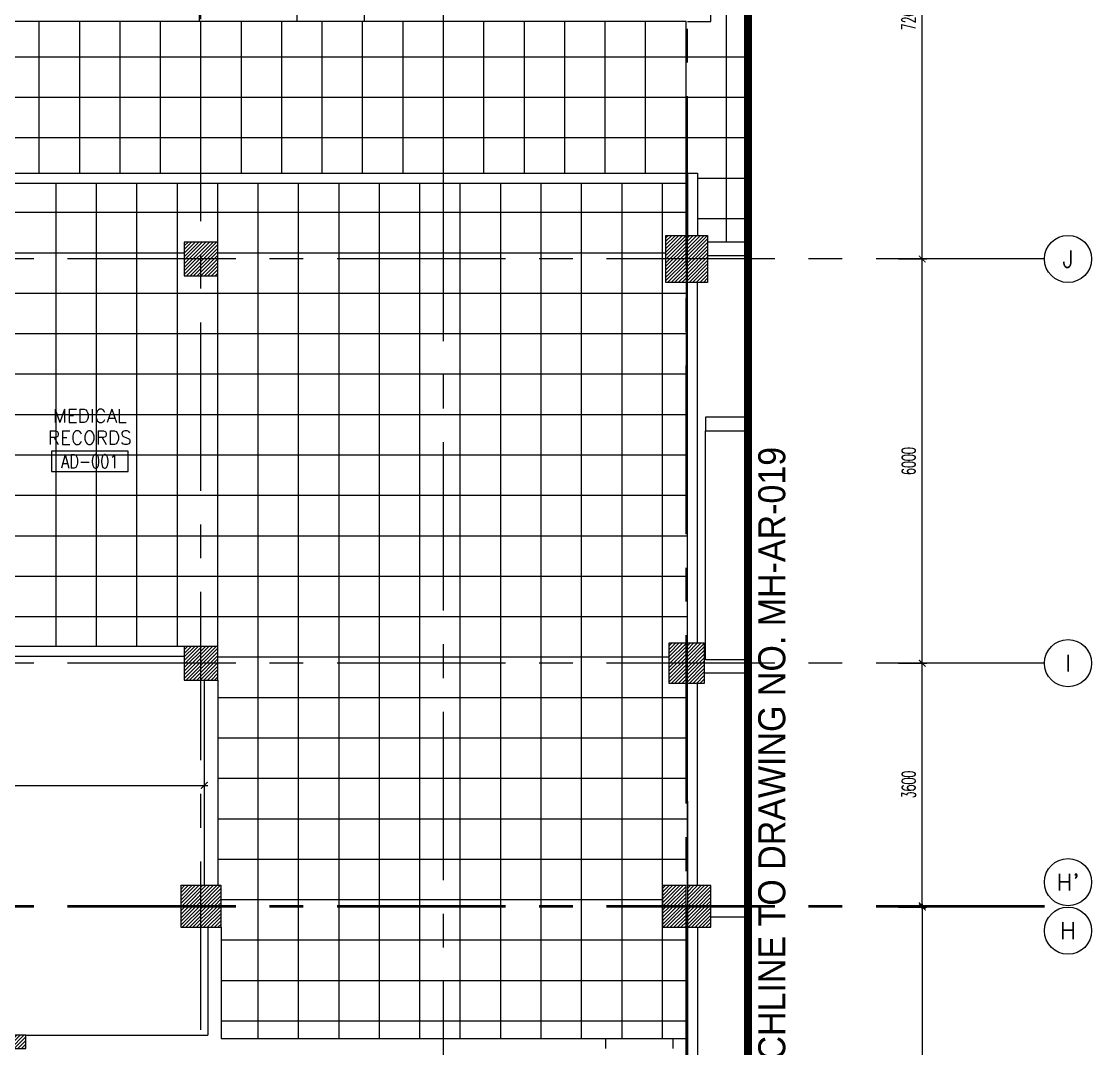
# Model space of a CAD drawing. Extents: x 417820 to 418166, y 43448 to 43632.
# Drawn here: x 417896.03 to 417911.92, y 43492.37 to 43507.62 of the extents above; entities that cross this region are included whole.
import ezdxf
from ezdxf.enums import TextEntityAlignment as Align

# ---------------------------------------------------------------- set-up
doc = ezdxf.new("R2010")
doc.units = 0
doc.header["$MEASUREMENT"] = 0
doc.header["$PDMODE"] = 3
doc.header["$PDSIZE"] = 0.1
doc.linetypes.add('CENTER2', pattern=[1.125, 0.75, -0.125, 0.125, -0.125])
doc.linetypes.add('CENTERX2', pattern=[4, 2.5, -0.5, 0.5, -0.5])
doc.layers.get('0').update_dxf_attribs({"linetype": 'CONTINUOUS'})
doc.layers.get('DEFPOINTS').update_dxf_attribs({"linetype": 'CONTINUOUS'})
for name, color, linetype in [('AX', 6, 'CONTINUOUS'), ('AX-CR', 2, 'CONTINUOUS'), ('AX-DIM', 4, 'CONTINUOUS'), ('AX-TXT', 4, 'CONTINUOUS'), ('AXES', 11, 'CENTERX2'), ('CEILING', 4, 'CONTINUOUS'), ('COL', 2, 'CONTINUOUS'), ('COUNTER', 5, 'CONTINUOUS'), ('DIM', 4, 'CONTINUOUS'), ('EJ', 8, 'CONTINUOUS'), ('ELEV', 2, 'CONTINUOUS'), ('FHC', 2, 'CONTINUOUS'), ('HAT', 8, 'CONTINUOUS'), ('RM-BOX', 11, 'CONTINUOUS'), ('RM-NAME', 11, 'CONTINUOUS'), ('RM-NO', 11, 'CONTINUOUS'), ('TXT1', 2, 'CONTINUOUS'), ('WALL', 2, 'CONTINUOUS')]:
    doc.layers.add(name, color=color, linetype=linetype)
doc.styles.add('ROMANS', font='ROMANS.shx', dxfattribs={"width": 0.6})
doc.styles.add('TTXT', font='swisse.ttf', dxfattribs={"width": 0.6})
doc.dimstyles.new('STANDARD in', dxfattribs={"dimtxt": 0.2, "dimasz": 0.1, "dimexe": 0.07, "dimexo": 0.05, "dimgap": 0.1, "dimtad": 1, "dimdec": 0, "dimlfac": 1000, "dimzin": 0, "dimdsep": 46, "dimtxsty": 'ROMANS', "dimblk": 'ARCHTICK', "dimcen": 0.05, "dimdle": 0.05, "dimclrd": 4, "dimclre": 4, "dimclrt": 2, "dimadec": 0, "dimazin": 0, "dimtfac": 1, "dimtdec": 0, "dimtmove": 2, "dimatfit": 3, "dimldrblk": 'ARCHTICK', "dimfxl": 0, "dimtolj": 1, "dimtzin": 0, "dimarcsym": 0})
pattern_1 = [(45, (417522.151385, 43455.963322), (-0.0265165043, 0.0265165043), [])]

# ---------------------------------------------------------------- blocks, each defined once
blk = doc.blocks.new('*X33')
at = {"color": 0}
for p, q in [((197839, 36035), (198015, 36211)), ((197839, 36088), (197962, 36211)), ((197839, 36141), (197909, 36211)), ((197839, 36194), (197856, 36211)), ((197868, 36011), (198068, 36211)), ((197921, 36011), (198121, 36211)), ((197974, 36011), (198174, 36211)), ((198027, 36011), (198227, 36211)), ((198080, 36011), (198280, 36211)), ((198133, 36011), (198333, 36211)), ((198186, 36011), (198386, 36211)), ((198239, 36011), (198439, 36211)), ((198292, 36011), (198492, 36211)), ((198345, 36011), (198545, 36211)), ((198398, 36011), (198598, 36211)), ((198451, 36011), (198651, 36211)), ((198504, 36011), (198704, 36211)), ((198557, 36011), (198757, 36211)), ((198610, 36011), (198810, 36211)), ((198663, 36011), (198863, 36211)), ((198716, 36011), (198916, 36211)), ((198769, 36011), (198969, 36211)), ((198822, 36011), (199022, 36211)), ((198875, 36011), (199075, 36211)), ((198928, 36011), (199128, 36211)), ((198981, 36011), (199181, 36211)), ((199034, 36011), (199234, 36211)), ((199088, 36011), (199288, 36211)), ((199141, 36011), (199341, 36211)), ((199194, 36011), (199394, 36211)), ((199247, 36011), (199447, 36211)), ((199300, 36011), (199500, 36211)), ((199353, 36011), (199553, 36211)), ((199406, 36011), (199606, 36211)), ((199459, 36011), (199659, 36211)), ((199512, 36011), (199712, 36211)), ((199565, 36011), (199765, 36211)), ((199618, 36011), (199818, 36211)), ((199671, 36011), (199871, 36211)), ((199724, 36011), (199924, 36211)), ((199777, 36011), (199977, 36211)), ((199830, 36011), (200030, 36211)), ((199883, 36011), (200083, 36211)), ((199936, 36011), (200136, 36211)), ((199989, 36011), (200189, 36211)), ((200042, 36011), (200242, 36211)), ((200095, 36011), (200295, 36211)), ((200148, 36011), (200348, 36211)), ((200201, 36011), (200401, 36211)), ((200254, 36011), (200454, 36211)), ((200307, 36011), (200507, 36211)), ((200360, 36011), (200560, 36211)), ((200413, 36011), (200613, 36211)), ((200466, 36011), (200666, 36211)), ((200519, 36011), (200719, 36211)), ((200572, 36011), (200772, 36211)), ((200625, 36011), (200825, 36211)), ((200678, 36011), (200878, 36211)), ((200732, 36011), (200932, 36211)), ((200785, 36011), (200985, 36211)), ((200838, 36011), (201038, 36211)), ((200891, 36011), (201091, 36211)), ((200944, 36011), (201144, 36211)), ((200997, 36011), (201197, 36211)), ((201050, 36011), (201250, 36211)), ((201103, 36011), (201303, 36211)), ((201156, 36011), (201356, 36211)), ((201209, 36011), (201409, 36211)), ((201262, 36011), (201462, 36211)), ((201315, 36011), (201515, 36211)), ((201368, 36011), (201539, 36182)), ((201421, 36011), (201539, 36129)), ((201474, 36011), (201539, 36076)), ((201527, 36011), (201539, 36023))]:
    blk.add_line(p, q, dxfattribs=at)
blk = doc.blocks.new('COL50')
at = {"layer": 'COL'}
blk.add_lwpolyline([(-250, 250), (-250, -250), (250, -250), (250, 250)], close=True, dxfattribs=at)
blk = doc.blocks.new('*X39')
at = {"color": 0}
for p, q in [((203889, 41926), (204364, 42401)), ((203889, 41979), (204311, 42401)), ((203889, 42032), (204258, 42401)), ((203889, 42085), (204205, 42401)), ((203889, 42138), (204152, 42401)), ((203889, 42191), (204099, 42401)), ((203889, 42244), (204046, 42401)), ((203889, 42297), (203993, 42401)), ((203889, 42350), (203940, 42401)), ((203917, 41901), (204389, 42373)), ((203970, 41901), (204389, 42320)), ((204023, 41901), (204389, 42267)), ((204076, 41901), (204389, 42214)), ((204129, 41901), (204389, 42161)), ((204182, 41901), (204389, 42108)), ((204235, 41901), (204389, 42055)), ((204288, 41901), (204389, 42001)), ((204341, 41901), (204389, 41948))]:
    blk.add_line(p, q, dxfattribs=at)
blk = doc.blocks.new('*X41')
at = {"color": 0}
for p, q in [((203889, 47918), (204371, 48401)), ((203889, 47972), (204318, 48401)), ((203889, 48025), (204265, 48401)), ((203889, 48078), (204212, 48401)), ((203889, 48131), (204159, 48401)), ((203889, 48184), (204106, 48401)), ((203889, 48237), (204053, 48401)), ((203889, 48290), (204000, 48401)), ((203889, 48343), (203947, 48401)), ((203924, 47901), (204389, 48365)), ((203977, 47901), (204389, 48312)), ((204030, 47901), (204389, 48259)), ((204083, 47901), (204389, 48206)), ((204136, 47901), (204389, 48153)), ((204189, 47901), (204389, 48100)), ((204242, 47901), (204389, 48047)), ((204295, 47901), (204389, 47994)), ((204348, 47901), (204389, 47941))]:
    blk.add_line(p, q, dxfattribs=at)
blk = doc.blocks.new('RM1')
at = {"layer": 'RM-BOX'}
blk.add_lwpolyline([(570, -200), (-570, -200), (-570, -500), (570, -500)], close=True, dxfattribs=at)
at = {"layer": 'RM-NAME', "style": 'ROMANS'}
for tag, p in [('ROOMNAME1', (0, 324)), ('ROOMNAME2', (0, 0))]:
    blk.add_attdef(tag, text='', height=200, dxfattribs=at).set_placement(p, align=Align.MIDDLE)
at = {"layer": 'RM-NO', "style": 'ROMANS', "width": 0.8}
blk.add_attdef('ROOMNO', text='', height=200, dxfattribs=at).set_placement((0, -350), align=Align.MIDDLE)
blk = doc.blocks.new('C11')
at = {"layer": 'HAT'}
h = blk.add_hatch(dxfattribs=at)
h.set_pattern_fill('ANSI31', color=256, scale=300, style=0)
h.set_pattern_definition([(45, (-383765.23, -62181), (-26.5165043, 26.5165043), [])])
h.paths.add_polyline_path([(-20, 350), (-20, 700), (-320, 700), (-320, 350)])
h.paths.add_polyline_path([(-320, 0), (-20, 0), (-20, 350), (-320, 350)])
h = blk.add_hatch(dxfattribs=at)
h.set_pattern_fill('ANSI31', color=256, scale=300, style=0)
h.set_pattern_definition([(45, (-383445.23, -62181), (-26.5165043, 26.5165043), [])])
h.paths.add_polyline_path([(300, 350), (300, 700), (0, 700), (0, 350)])
h.paths.add_polyline_path([(0, 0), (300, 0), (300, 350), (0, 350)])
at = {"layer": 'COL'}
for points in [[(-20, 700), (-20, 0), (-320, 0), (-320, 700)], [(300, 700), (300, 0), (0, 0), (0, 700)]]:
    blk.add_lwpolyline(points, close=True, dxfattribs=at)
blk = doc.blocks.new('_ARCHTICK')
at = {"color": 0, "linetype": 'ByBlock', "const_width": 0.15}
blk.add_lwpolyline([(-0.5, -0.5), (0.5, 0.5)], dxfattribs=at)
blk = doc.blocks.new('*D165')
at = {"layer": 'DEFPOINTS', "color": 0}
for p in [(417898.747, 43496.281), (417891.397, 43495.852), (417898.747, 43495.852)]:
    blk.add_point(p, dxfattribs=at)
at = {"layer": 'DIM', "color": 4, "lineweight": -2}
for p, q in [((417891.347, 43496.281), (417898.797, 43496.281)), ((417891.397, 43495.902), (417891.397, 43496.351)), ((417898.747, 43495.902), (417898.747, 43496.351))]:
    blk.add_line(p, q, dxfattribs=at)
at = {"layer": 'DIM', "color": 4, "lineweight": -2, "xscale": 0.1, "yscale": 0.1, "zscale": 0.1, "rotation": 180}
blk.add_blockref('_ARCHTICK', (417891.397, 43496.281), dxfattribs=at)
at = {"layer": 'DIM', "color": 4, "lineweight": -2, "xscale": 0.1, "yscale": 0.1, "zscale": 0.1}
blk.add_blockref('_ARCHTICK', (417898.747, 43496.281), dxfattribs=at)
at = {"layer": 'DIM', "color": 2, "insert": (417895.072, 43496.481), "char_height": 0.2, "attachment_point": 5, "style": 'ROMANS'}
blk.add_mtext('\\A1;7350', dxfattribs=at)
blk = doc.blocks.new('AXL')
at = {"layer": 'AX-CR'}
blk.add_circle((-350, 0), 350, dxfattribs=at)
at = {"layer": 'AX-TXT', "style": 'ROMANS'}
blk.add_attdef('AX', text='', height=250, dxfattribs=at).set_placement((-350, 0), align=Align.MIDDLE)
blk = doc.blocks.new('*D185')
at = {"layer": 'AX-DIM', "color": 4, "linetype": 'ByBlock', "lineweight": -2}
for p, q in [((417909.402, 43494.444), (417909.402, 43498.144)), ((417909.052, 43498.094), (417909.472, 43498.094)), ((417909.052, 43494.494), (417909.472, 43494.494))]:
    blk.add_line(p, q, dxfattribs=at)
at = {"layer": 'DEFPOINTS', "color": 0, "linetype": 'ByBlock'}
for p in [(417909.002, 43498.094), (417909.402, 43498.094), (417909.002, 43494.494)]:
    blk.add_point(p, dxfattribs=at)
at = {"layer": 'AX-DIM', "color": 4, "linetype": 'ByBlock', "lineweight": -2, "xscale": 0.1, "yscale": 0.1, "zscale": 0.1}
for p, rotation in [((417909.402, 43498.094), 90), ((417909.402, 43494.494), 270)]:
    blk.add_blockref('_ARCHTICK', p, dxfattribs=dict(at, rotation=rotation))
at = {"layer": 'AX-DIM', "color": 2, "linetype": 'ByBlock', "insert": (417909.202, 43496.294), "char_height": 0.2, "attachment_point": 5, "rotation": 90, "style": 'ROMANS'}
blk.add_mtext('\\A1;3600', dxfattribs=at)
blk = doc.blocks.new('*D193')
at = {"layer": 'AX-DIM', "color": 4, "linetype": 'ByBlock', "lineweight": -2}
for p, q in [((417909.052, 43511.294), (417909.472, 43511.294)), ((417909.402, 43504.044), (417909.402, 43511.344)), ((417909.052, 43504.094), (417909.472, 43504.094))]:
    blk.add_line(p, q, dxfattribs=at)
at = {"layer": 'DEFPOINTS', "color": 0, "linetype": 'ByBlock'}
for p in [(417909.002, 43511.294), (417909.402, 43511.294), (417909.002, 43504.094)]:
    blk.add_point(p, dxfattribs=at)
at = {"layer": 'AX-DIM', "color": 4, "linetype": 'ByBlock', "lineweight": -2, "xscale": 0.1, "yscale": 0.1, "zscale": 0.1}
for p, rotation in [((417909.402, 43511.294), 90), ((417909.402, 43504.094), 270)]:
    blk.add_blockref('_ARCHTICK', p, dxfattribs=dict(at, rotation=rotation))
at = {"layer": 'AX-DIM', "color": 2, "linetype": 'ByBlock', "insert": (417909.202, 43507.694), "char_height": 0.2, "attachment_point": 5, "rotation": 90, "style": 'ROMANS'}
blk.add_mtext('\\A1;7200', dxfattribs=at)
blk = doc.blocks.new('*D194')
at = {"layer": 'AX-DIM', "color": 4, "linetype": 'ByBlock', "lineweight": -2}
for p, q in [((417909.402, 43498.044), (417909.402, 43504.144)), ((417909.052, 43504.094), (417909.472, 43504.094)), ((417909.052, 43498.094), (417909.472, 43498.094))]:
    blk.add_line(p, q, dxfattribs=at)
at = {"layer": 'DEFPOINTS', "color": 0, "linetype": 'ByBlock'}
for p in [(417909.002, 43504.094), (417909.402, 43504.094), (417909.002, 43498.094)]:
    blk.add_point(p, dxfattribs=at)
at = {"layer": 'AX-DIM', "color": 4, "linetype": 'ByBlock', "lineweight": -2, "xscale": 0.1, "yscale": 0.1, "zscale": 0.1}
for p, rotation in [((417909.402, 43504.094), 90), ((417909.402, 43498.094), 270)]:
    blk.add_blockref('_ARCHTICK', p, dxfattribs=dict(at, rotation=rotation))
at = {"layer": 'AX-DIM', "color": 2, "linetype": 'ByBlock', "insert": (417909.202, 43501.094), "char_height": 0.2, "attachment_point": 5, "rotation": 90, "style": 'ROMANS'}
blk.add_mtext('\\A1;6000', dxfattribs=at)
blk = doc.blocks.new('*D198')
at = {"layer": 'AX-DIM', "color": 4, "linetype": 'ByBlock', "lineweight": -2}
for p, q in [((417909.052, 43494.474), (417909.472, 43494.474)), ((417909.402, 43494.524), (417909.402, 43488.424)), ((417909.052, 43488.474), (417909.472, 43488.474))]:
    blk.add_line(p, q, dxfattribs=at)
at = {"layer": 'DEFPOINTS', "color": 0, "linetype": 'ByBlock'}
for p in [(417909.002, 43494.474), (417909.002, 43488.474), (417909.402, 43488.474)]:
    blk.add_point(p, dxfattribs=at)
at = {"layer": 'AX-DIM', "color": 4, "linetype": 'ByBlock', "lineweight": -2, "xscale": 0.1, "yscale": 0.1, "zscale": 0.1}
for p, rotation in [((417909.402, 43494.474), 90), ((417909.402, 43488.474), 270)]:
    blk.add_blockref('_ARCHTICK', p, dxfattribs=dict(at, rotation=rotation))
at = {"layer": 'AX-DIM', "color": 2, "linetype": 'ByBlock', "insert": (417909.202, 43491.474), "char_height": 0.2, "attachment_point": 5, "rotation": 90, "style": 'ROMANS'}
blk.add_mtext('\\A1;6000', dxfattribs=at)

msp = doc.modelspace()

# ---------------------------------------------------------------- hatches: boundary and pattern name
at = {"layer": 'FHC', "linetype": 'ByBlock', "ltscale": 0.3}
h = msp.add_hatch(dxfattribs=at)
h.set_pattern_fill('ANSI32', color=11, scale=175, angle=90, style=0)
h.set_pattern_definition([(135, (417937.34262, 43275.572956), (-0.046403882, -0.046403882), []), (135, (417937.34262, 43275.60389), (-0.046403882, -0.046403882), [])])
h.paths.add_polyline_path([(417906.2916, 43508.6891), (417906.1016, 43508.6891), (417906.1016, 43507.7691), (417906.2916, 43507.7691)])
h.paths.add_polyline_path([(417906.7127, 43507.5565), (417906.2919, 43507.5565), (417906.2919, 43507.819), (417906.7127, 43507.819)], flags=9)
at = {"layer": 'HAT'}
h = msp.add_hatch(dxfattribs=at)
h.set_pattern_fill('ANSI31', color=256, scale=0.3, style=0)
h.set_pattern_definition(pattern_1)
h.paths.add_polyline_path([(417905.8966, 43498.3943), (417905.6466, 43498.3943), (417905.6466, 43498.0943), (417905.8966, 43498.0943)])
h.paths.add_polyline_path([(417905.8966, 43498.0943), (417905.6466, 43498.0943), (417905.6466, 43497.7943), (417905.8966, 43497.7943)])
h = msp.add_hatch(dxfattribs=at)
h.set_pattern_fill('ANSI31', color=256, scale=0.3, style=0)
h.set_pattern_definition([(45, (417522.421385, 43455.963322), (-0.0265165043, 0.0265165043), [])])
h.paths.add_polyline_path([(417906.1666, 43498.3943), (417905.9166, 43498.3943), (417905.9166, 43498.0943), (417906.1666, 43498.0943)])
h.paths.add_polyline_path([(417906.1666, 43498.0943), (417905.9166, 43498.0943), (417905.9166, 43497.7943), (417906.1666, 43497.7943)])
h = msp.add_hatch(dxfattribs=at)
h.set_pattern_fill('ANSI31', color=256, scale=0.3, style=0)
h.set_pattern_definition([(45, (417540.151385, 43455.963322), (-0.0265165043, 0.0265165043), [])])
h.paths.add_polyline_path([(417898.6966, 43494.4943), (417898.6966, 43494.7943), (417898.3966, 43494.7943), (417898.3966, 43494.4943)])
h.paths.add_polyline_path([(417898.9966, 43494.4943), (417898.9966, 43494.7943), (417898.6966, 43494.7943), (417898.6966, 43494.4943)])
h = msp.add_hatch(dxfattribs=at)
h.set_pattern_fill('ANSI31', color=256, scale=0.3, style=0)
h.set_pattern_definition(pattern_1)
h.paths.add_polyline_path([(417905.5466, 43494.4943), (417905.8966, 43494.4943), (417905.8966, 43494.7943), (417905.5466, 43494.7943)])
h = msp.add_hatch(dxfattribs=at)
h.set_pattern_fill('ANSI31', color=256, scale=0.3, style=0)
h.set_pattern_definition([(45, (417522.521385, 43455.963322), (-0.0265165043, 0.0265165043), [])])
h.paths.add_polyline_path([(417905.9166, 43494.4943), (417906.2666, 43494.4943), (417906.2666, 43494.7943), (417905.9166, 43494.7943)])
h = msp.add_hatch(dxfattribs=at)
h.set_pattern_fill('ANSI31', color=256, scale=0.3, style=0)
h.set_pattern_definition([(45, (417540.151385, 43455.643322), (-0.0265165043, 0.0265165043), [])])
h.paths.add_polyline_path([(417898.6966, 43494.1743), (417898.6966, 43494.4743), (417898.3966, 43494.4743), (417898.3966, 43494.1743)])
h.paths.add_polyline_path([(417898.9966, 43494.1743), (417898.9966, 43494.4743), (417898.6966, 43494.4743), (417898.6966, 43494.1743)])
h = msp.add_hatch(dxfattribs=at)
h.set_pattern_fill('ANSI31', color=256, scale=0.3, style=0)
h.set_pattern_definition([(45, (417522.151385, 43455.643322), (-0.0265165043, 0.0265165043), [])])
h.paths.add_polyline_path([(417905.5466, 43494.1743), (417905.8966, 43494.1743), (417905.8966, 43494.4743), (417905.5466, 43494.4743)])
h = msp.add_hatch(dxfattribs=at)
h.set_pattern_fill('ANSI31', color=256, scale=0.3, style=0)
h.set_pattern_definition([(45, (417522.521385, 43455.643322), (-0.0265165043, 0.0265165043), [])])
h.paths.add_polyline_path([(417905.9166, 43494.1743), (417906.2666, 43494.1743), (417906.2666, 43494.4743), (417905.9166, 43494.4743)])

# ---------------------------------------------------------------- linework, layer by layer
at = {"layer": 'AXES'}
for p, q in [((417898.6966, 43448.6529), (417898.6966, 43538.4875)), ((417905.8966, 43460.01), (417905.8966, 43538.1375)), ((417905.9166, 43460.01), (417905.9166, 43538.1375)), ((417902.2966, 43466.8743), (417902.2966, 43525.6943)), ((417911.2163, 43504.0943), (417889.6966, 43504.0943)), ((417911.2163, 43498.0943), (417889.6966, 43498.0943)), ((417911.2163, 43494.4943), (417889.6966, 43494.4943)), ((417911.2163, 43494.4743), (417889.6966, 43494.4743))]:
    msp.add_line(p, q, dxfattribs=at)
at = {"layer": 'CEILING'}
for p, q in [((417906.4966, 43504.3443), (417906.4966, 43508.8193)), ((417896.2966, 43505.3693), (417896.2966, 43507.6193)), ((417896.8966, 43505.3693), (417896.8966, 43507.6193)), ((417897.4966, 43505.3693), (417897.4966, 43507.6193)), ((417898.0966, 43505.3693), (417898.0966, 43507.6193)), ((417898.6966, 43505.3693), (417898.6966, 43507.6193)), ((417899.2966, 43505.3693), (417899.2966, 43507.6193)), ((417899.2966, 43505.3693), (417899.2966, 43507.6193)), ((417899.8966, 43505.3693), (417899.8966, 43507.6193)), ((417900.4966, 43505.3693), (417900.4966, 43507.6193)), ((417901.0966, 43505.3693), (417901.0966, 43507.6193)), ((417901.6966, 43505.3693), (417901.6966, 43507.6193)), ((417901.6966, 43505.3693), (417901.6966, 43507.6193)), ((417902.2966, 43505.3693), (417902.2966, 43507.6193)), ((417902.8966, 43505.3693), (417902.8966, 43507.6193)), ((417903.4966, 43505.3693), (417903.4966, 43507.6193)), ((417904.0966, 43505.3693), (417904.0966, 43507.6193)), ((417904.6966, 43505.3693), (417904.6966, 43507.6193)), ((417905.2966, 43505.3693), (417905.2966, 43507.6193)), ((417905.8966, 43505.3693), (417905.8966, 43507.6193)), ((417892.7716, 43507.0943), (417906.8165, 43507.0943)), ((417892.7716, 43506.4943), (417906.8165, 43506.4943)), ((417892.7716, 43505.8943), (417906.8165, 43505.8943)), ((417906.0666, 43505.2943), (417906.8165, 43505.2943)), ((417896.5466, 43498.3443), (417896.5466, 43505.2193)), ((417897.1466, 43498.3443), (417897.1466, 43505.2193)), ((417897.7466, 43498.3443), (417897.7466, 43505.2193)), ((417898.3466, 43498.3443), (417898.3466, 43505.2193)), ((417898.9466, 43498.3443), (417898.9466, 43505.2193)), ((417899.5466, 43492.5243), (417899.5466, 43505.2193)), ((417900.1466, 43492.5243), (417900.1466, 43505.2193)), ((417900.7466, 43492.5243), (417900.7466, 43505.2193)), ((417901.3466, 43492.5243), (417901.3466, 43505.2193)), ((417901.9466, 43492.5243), (417901.9466, 43505.2193)), ((417902.5466, 43492.5243), (417902.5466, 43505.2193)), ((417903.1466, 43492.5243), (417903.1466, 43505.2193)), ((417903.7466, 43492.5243), (417903.7466, 43505.2193)), ((417904.3466, 43492.5243), (417904.3466, 43505.2193)), ((417904.9466, 43492.5243), (417904.9466, 43505.2193)), ((417905.5466, 43492.5243), (417905.5466, 43505.2193)), ((417905.8966, 43504.7818), (417891.3966, 43504.7818)), ((417906.0666, 43504.6943), (417906.8165, 43504.6943)), ((417898.4466, 43504.1818), (417891.3966, 43504.1818)), ((417905.5966, 43504.1818), (417898.9466, 43504.1818)), ((417905.9166, 43503.5818), (417891.3966, 43503.5818)), ((417905.9166, 43502.9818), (417891.3966, 43502.9818)), ((417905.9166, 43502.3818), (417891.3966, 43502.3818)), ((417905.9166, 43501.7818), (417891.3966, 43501.7818)), ((417905.9166, 43501.1818), (417891.3966, 43501.1818)), ((417905.9166, 43500.5818), (417891.3966, 43500.5818)), ((417905.9166, 43499.9818), (417891.3966, 43499.9818)), ((417905.9166, 43499.3818), (417891.3966, 43499.3818)), ((417905.9166, 43498.7818), (417891.3966, 43498.7818)), ((417905.6466, 43498.1818), (417898.9466, 43498.1818)), ((417905.9166, 43497.5818), (417898.9466, 43497.5818)), ((417905.9166, 43496.9818), (417898.9466, 43496.9818)), ((417905.9166, 43496.3818), (417898.9466, 43496.3818)), ((417905.9166, 43495.7818), (417898.9466, 43495.7818)), ((417905.9166, 43495.1818), (417898.9466, 43495.1818)), ((417905.5466, 43494.5818), (417898.9966, 43494.5818)), ((417905.9166, 43493.9818), (417898.9966, 43493.9818)), ((417905.9166, 43493.3818), (417898.9966, 43493.3818)), ((417905.9166, 43492.7818), (417898.9966, 43492.7818)), ((417904.6989, 43492.5243), (417904.6989, 43492.3743)), ((417905.6989, 43492.5243), (417905.6989, 43492.3743))]:
    msp.add_line(p, q, dxfattribs=at)
at = {"layer": 'COL'}
for points in [[(417906.8165, 43504.3443), (417906.2166, 43504.3443), (417906.2166, 43504.1443), (417906.8165, 43504.1443)], [(417906.8165, 43501.7443), (417906.1866, 43501.7443), (417906.1866, 43501.5443), (417906.8165, 43501.5443)]]:
    msp.add_lwpolyline(points, dxfattribs=at)
for points in [[(417905.8966, 43498.3943), (417905.8966, 43497.7943), (417905.6466, 43497.7943), (417905.6466, 43498.3943)], [(417906.1666, 43498.3943), (417906.1666, 43497.7943), (417905.9166, 43497.7943), (417905.9166, 43498.3943)], [(417898.9966, 43494.7943), (417898.3966, 43494.7943), (417898.3966, 43494.4943), (417898.9966, 43494.4943)], [(417905.5466, 43494.7943), (417905.5466, 43494.4943), (417905.8966, 43494.4943), (417905.8966, 43494.7943)], [(417905.9166, 43494.7943), (417905.9166, 43494.4943), (417906.2666, 43494.4943), (417906.2666, 43494.7943)], [(417898.9966, 43494.4743), (417898.3966, 43494.4743), (417898.3966, 43494.1743), (417898.9966, 43494.1743)], [(417905.5466, 43494.4743), (417905.5466, 43494.1743), (417905.8966, 43494.1743), (417905.8966, 43494.4743)], [(417905.9166, 43494.4743), (417905.9166, 43494.1743), (417906.2666, 43494.1743), (417906.2666, 43494.4743)], [(417892.3966, 43492.5743), (417892.3966, 43492.3743), (417896.0966, 43492.3743), (417896.0966, 43492.5743)]]:
    msp.add_lwpolyline(points, close=True, dxfattribs=at)
at = {"layer": 'COUNTER'}
msp.add_line((417905.8966, 43503.7443), (417905.8966, 43501.2193), dxfattribs=at)
at = {"layer": 'ELEV', "linetype": 'CENTER2', "const_width": 0.12}
msp.add_lwpolyline([(417906.8165, 43461.0859), (417906.8165, 43528.0943)], dxfattribs=at)
at = {"layer": 'WALL'}
for p, q in [((417898.6716, 43507.7693), (417898.6716, 43507.6193)), ((417900.1216, 43507.7693), (417900.1216, 43507.6193)), ((417901.1216, 43507.7693), (417901.1216, 43507.6193)), ((417906.2666, 43507.6193), (417906.2666, 43507.7691)), ((417898.6716, 43507.6193), (417895.548, 43507.6193)), ((417900.1216, 43507.6193), (417898.6716, 43507.6193)), ((417905.8966, 43507.6193), (417900.1216, 43507.6193)), ((417905.9166, 43507.6193), (417906.2666, 43507.6193)), ((417892.7716, 43505.3693), (417906.0666, 43505.3693)), ((417905.8966, 43504.3443), (417905.8966, 43505.3693)), ((417905.9166, 43505.3693), (417905.9166, 43504.4443)), ((417906.0666, 43505.3693), (417906.0666, 43504.4443)), ((417891.3966, 43505.2193), (417905.8966, 43505.2193)), ((417905.9166, 43498.3943), (417905.9166, 43503.7443)), ((417906.0666, 43498.3943), (417906.0666, 43503.7443)), ((417906.1866, 43498.1443), (417906.1866, 43501.5443)), ((417906.0666, 43498.3943), (417906.0666, 43500.1943)), ((417898.4466, 43498.3443), (417891.7466, 43498.3443)), ((417898.4466, 43498.1943), (417891.7466, 43498.1943)), ((417906.8165, 43498.1443), (417906.1866, 43498.1443)), ((417906.8165, 43497.9443), (417906.1666, 43497.9443)), ((417898.7466, 43497.8443), (417898.7466, 43494.7943)), ((417898.9466, 43497.8443), (417898.9466, 43494.7943)), ((417905.9166, 43494.7943), (417905.9166, 43497.7943)), ((417905.9166, 43494.7943), (417905.9166, 43497.7943)), ((417906.0666, 43494.7943), (417906.0666, 43497.7943)), ((417905.9166, 43496.0443), (417905.9166, 43488.7243)), ((417906.5226, 43494.4743), (417906.1666, 43494.4743)), ((417906.8165, 43494.3243), (417906.2666, 43494.3243)), ((417898.7966, 43494.1743), (417898.7966, 43492.5743)), ((417898.9966, 43494.1743), (417898.9966, 43492.5243)), ((417906.0666, 43494.1743), (417906.0666, 43490.3493)), ((417896.0966, 43492.5743), (417898.7966, 43492.5743)), ((417898.9966, 43492.5243), (417905.6989, 43492.5243)), ((417905.6989, 43492.5243), (417905.9166, 43492.5243)), ((417905.6989, 43492.5243), (417905.799, 43492.5243))]:
    msp.add_line(p, q, dxfattribs=at)

# ---------------------------------------------------------------- block references
at = {"layer": 'AX', "xscale": 0.001000000047497451, "yscale": 0.0009999999892897904, "zscale": 0.001}
for p, values in [((417911.9163, 43504.0943), {'AX': 'J'}), ((417911.9163, 43498.0943), {'AX': 'I'}), ((417911.9163, 43494.8443), {'AX': "H'"}), ((417911.9163, 43494.1243), {'AX': 'H'})]:
    msp.add_blockref('AXL', p, dxfattribs=at).add_auto_attribs(values)
at = {"layer": 'COL', "xscale": 0.001000000047497451, "yscale": 0.0009999999892897904, "zscale": 0.001}
for p in [(417898.6966, 43504.0943), (417898.6966, 43498.0943)]:
    msp.add_blockref('COL50', p, dxfattribs=at)
at = {"layer": 'EJ', "color": 2, "linetype": 'ByBlock', "xscale": 0.001000000047497451, "yscale": 0.0009999999892897904, "zscale": 0.001}
msp.add_blockref('C11', (417905.9166, 43503.7443), dxfattribs=at)
at = {"layer": 'HAT', "xscale": 0.001000000047497451, "yscale": 0.0009999999892897904, "zscale": 0.001}
for name, p in [('*X41', (417694.5581, 43455.9433)), ('*X39', (417694.5581, 43455.9433)), ('*X33', (417694.5581, 43456.3662))]:
    msp.add_blockref(name, p, dxfattribs=at)
msp.add_blockref('RM1', (417897.0468, 43501.4406), dxfattribs=at).add_auto_attribs({'ROOMNO': 'AD-001', 'ROOMNAME2': 'RECORDS', 'ROOMNAME1': 'MEDICAL'})

# ---------------------------------------------------------------- texts
at = {"layer": 'TXT1', "color": 6, "style": 'TTXT', "width": 0.9}
msp.add_text('CONTINUATION MATCHLINE TO DRAWING NO. MH-AR-019', height=0.401182, rotation=90, dxfattribs=at).set_placement((417907.3701, 43487.1544))

# ---------------------------------------------------------------- dimensions: what is measured, and where the dimension line sits
at = {"layer": 'AX-DIM', "linetype": 'ByBlock'}
for base, p1, p2, picture, middle in [((417909.4023, 43511.2943), (417909.0023, 43504.0943), (417909.0023, 43511.2943), '*D193', (417909.2023, 43507.6943)), ((417909.4023, 43504.0943), (417909.0023, 43498.0943), (417909.0023, 43504.0943), '*D194', (417909.2023, 43501.0943)), ((417909.4023, 43498.0943), (417909.0023, 43494.4943), (417909.0023, 43498.0943), '*D185', (417909.2023, 43496.2943)), ((417909.4023, 43488.4743), (417909.0023, 43494.4743), (417909.0023, 43488.4743), '*D198', (417909.2023, 43491.4743))]:
    dim = msp.add_linear_dim(base=base, p1=p1, p2=p2, angle=90, dimstyle='STANDARD in', dxfattribs=at)
    dim.commit()
    dim.dimension.update_dxf_attribs({"geometry": picture, "text_midpoint": middle})
at = {"layer": 'DIM'}
dim = msp.add_linear_dim(base=(417898.7466, 43496.2809), p1=(417891.3966, 43495.8522), p2=(417898.7466, 43495.8522), dimstyle='STANDARD in', dxfattribs=at)
dim.commit()
dim.dimension.update_dxf_attribs({"geometry": '*D165', "text_midpoint": (417895.0716, 43496.4809)})

doc.saveas('drawing.dxf')
